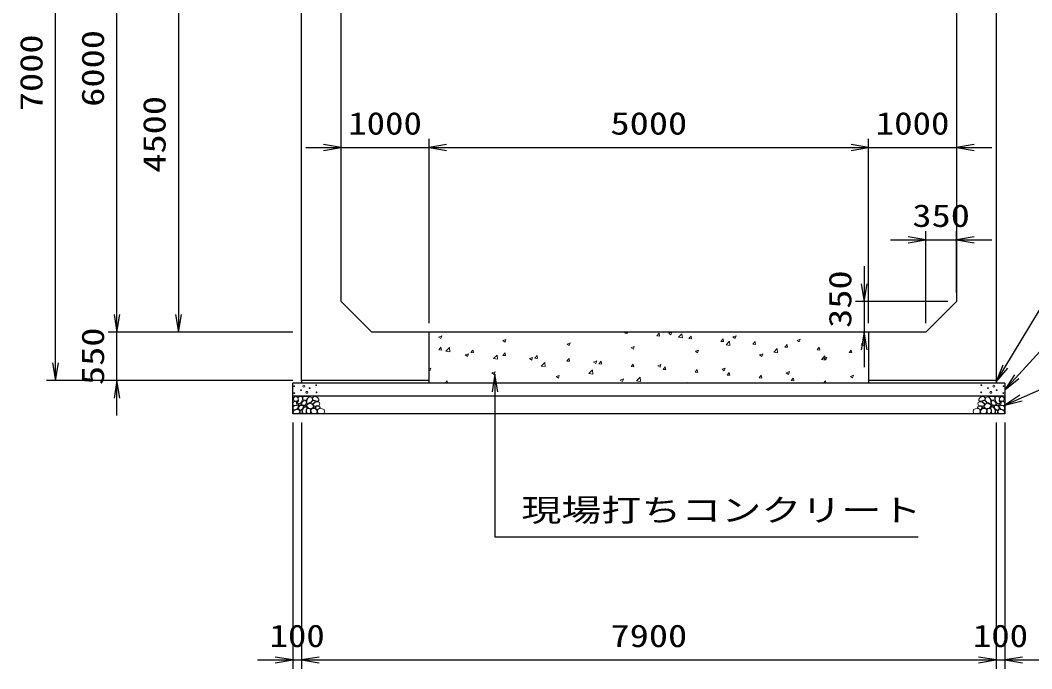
# Model space of a CAD drawing. Units: millimetres at full size. Extents: x 0 to 84100, y 0 to 59400.
# Drawn here: x 34900 to 46406, y 29120 to 36498 of the extents above; entities that cross this region are included whole.
import ezdxf
from ezdxf.enums import TextEntityAlignment as Align

# ---------------------------------------------------------------- set-up
doc = ezdxf.new("R2010")
doc.units = ezdxf.units.MM
for name, color, linetype, lineweight in [('D-DCR-HCHn', 4, 'Continuous', 9), ('D-STR-DIM', 7, 'Continuous', 25), ('D-STR-STRn', 1, 'Continuous', 25), ('D-STR-TXT', 7, 'Continuous', 25)]:
    doc.layers.add(name, color=color, linetype=linetype, lineweight=lineweight)
doc.styles.add('ＭＳ ゴシック', font='')
doc.styles.get('ＭＳ ゴシック').set_extended_font_data('MS Gothic')

# ---------------------------------------------------------------- blocks, each defined once
blk = doc.blocks.new('open_arrow')
at = {"color": 0, "linetype": 'Continuous', "lineweight": -2}
blk.add_lwpolyline([(7.5, 1.25), (0, 0), (7.5, -1.25)], dxfattribs=at)

msp = doc.modelspace()

# ---------------------------------------------------------------- linework, layer by layer
at = {"layer": 'D-DCR-HCHn'}
for p, q in [((39659.092, 32894.341), (39694.661, 32907.995)), ((39684.431, 32877.234), (39694.732, 32907.932)), ((41776.77, 32939.665), (41807.134, 32937.009)), ((41776.807, 32939.694), (41785.455, 32950)), ((41807.365, 32936.742), (41804.92, 32950)), ((42141.138, 32907.787), (42171.502, 32905.131)), ((42141.176, 32907.816), (42165.667, 32937.002)), ((42171.733, 32904.861), (42165.859, 32936.704)), ((42276.113, 32936.131), (42311.683, 32949.785)), ((42276.149, 32936.056), (42301.418, 32919.012)), ((42301.449, 32919.026), (42311.749, 32949.724)), ((42385.916, 32890.755), (42425.484, 32931.993)), ((42431.112, 32883.669), (42425.499, 32931.914)), ((43006.176, 32895.446), (43041.745, 32909.1)), ((43031.511, 32878.342), (43041.811, 32909.04)), ((39659.131, 32894.265), (39684.4, 32877.221)), ((40389.155, 32853.656), (40424.724, 32867.31)), ((40389.193, 32853.58), (40414.462, 32836.536)), ((40414.493, 32836.549), (40424.793, 32867.247)), ((41119.218, 32812.97), (41154.787, 32826.624)), ((41119.254, 32812.895), (41144.523, 32795.851)), ((41144.554, 32795.865), (41154.855, 32826.563)), ((42385.985, 32890.598), (42431.164, 32883.591)), ((42505.506, 32875.909), (42535.87, 32873.253)), ((42505.546, 32875.938), (42530.036, 32905.124)), ((42536.101, 32872.981), (42530.227, 32904.823)), ((42869.874, 32844.031), (42900.238, 32841.374)), ((42869.915, 32844.06), (42894.405, 32873.246)), ((42900.468, 32841.1), (42894.595, 32872.943)), ((42928.074, 32806.671), (42967.642, 32847.908)), ((42928.143, 32806.512), (42973.323, 32799.505)), ((42973.27, 32799.585), (42967.657, 32847.829)), ((43006.21, 32895.371), (43031.479, 32878.327)), ((43234.243, 32812.153), (43264.607, 32809.496)), ((43234.284, 32812.181), (43258.775, 32841.368)), ((43264.836, 32809.219), (43258.962, 32841.062)), ((43598.654, 32780.303), (43623.144, 32809.49)), ((43629.204, 32777.339), (43623.33, 32809.182)), ((43736.239, 32854.761), (43771.808, 32868.414)), ((43736.272, 32854.686), (43761.541, 32837.642)), ((43761.572, 32837.657), (43771.872, 32868.355)), ((44466.301, 32814.075), (44501.871, 32827.729)), ((44466.334, 32814.001), (44491.603, 32796.957)), ((44491.634, 32796.973), (44501.934, 32827.671)), ((39661.047, 32748.82), (39691.411, 32746.164)), ((39661.078, 32748.849), (39685.568, 32778.036)), ((39691.642, 32745.911), (39685.768, 32777.754)), ((39742.476, 32732.242), (39782.043, 32773.479)), ((39742.543, 32732.09), (39787.723, 32725.083)), ((39787.671, 32725.156), (39782.058, 32773.401)), ((39962.322, 32689.81), (39997.891, 32703.464)), ((39962.36, 32689.734), (39987.629, 32672.69)), ((39987.66, 32672.704), (39997.96, 32703.402)), ((40025.415, 32716.942), (40055.779, 32714.286)), ((40025.447, 32716.971), (40049.937, 32746.158)), ((40056.01, 32714.031), (40050.136, 32745.873)), ((40284.634, 32648.157), (40324.201, 32689.395)), ((40329.829, 32641.072), (40324.216, 32689.316)), ((40389.783, 32685.064), (40420.147, 32682.408)), ((40389.816, 32685.093), (40414.307, 32714.279)), ((40420.377, 32682.15), (40414.504, 32713.993)), ((40754.186, 32653.215), (40778.676, 32682.401)), ((40784.745, 32650.269), (40778.871, 32682.112)), ((41849.28, 32772.285), (41884.85, 32785.939)), ((41849.316, 32772.21), (41874.585, 32755.166)), ((41874.616, 32755.18), (41884.916, 32785.878)), ((42579.343, 32731.6), (42614.912, 32745.254)), ((42579.378, 32731.525), (42604.647, 32714.481)), ((42604.678, 32714.496), (42614.978, 32745.194)), ((43309.406, 32690.915), (43344.975, 32704.569)), ((43309.439, 32690.84), (43334.708, 32673.796)), ((43334.739, 32673.811), (43345.039, 32704.509)), ((43470.233, 32722.586), (43509.8, 32763.824)), ((43470.301, 32722.427), (43515.481, 32715.42)), ((43515.428, 32715.5), (43509.816, 32763.745)), ((43598.611, 32780.275), (43628.975, 32777.618)), ((43962.979, 32748.397), (43993.343, 32745.74)), ((43963.023, 32748.425), (43987.513, 32777.611)), ((43993.571, 32745.458), (43987.698, 32777.301)), ((44012.391, 32638.501), (44051.958, 32679.739)), ((44057.586, 32631.416), (44051.974, 32679.66)), ((44327.347, 32716.519), (44357.711, 32713.862)), ((44327.392, 32716.547), (44351.883, 32745.733)), ((44357.939, 32713.578), (44352.066, 32745.421)), ((40284.701, 32648.004), (40329.881, 32640.997)), ((40692.385, 32649.125), (40727.954, 32662.778)), ((40692.421, 32649.05), (40717.691, 32632.005)), ((40717.721, 32632.019), (40728.022, 32662.717)), ((40754.151, 32653.186), (40784.515, 32650.53)), ((40826.792, 32564.072), (40866.359, 32605.31)), ((40826.859, 32563.919), (40872.039, 32556.912)), ((40871.987, 32556.987), (40866.374, 32605.232)), ((41118.519, 32621.308), (41148.883, 32618.652)), ((41118.555, 32621.337), (41143.045, 32650.523)), ((41149.113, 32618.389), (41143.239, 32650.232)), ((41422.447, 32608.439), (41458.017, 32622.093)), ((41422.483, 32608.365), (41447.752, 32591.32)), ((41447.783, 32591.335), (41458.083, 32622.033)), ((41482.887, 32589.43), (41513.251, 32586.774)), ((41482.925, 32589.459), (41507.415, 32618.645)), ((41513.48, 32586.508), (41507.607, 32618.351)), ((41847.294, 32557.58), (41871.784, 32586.767)), ((41877.848, 32554.628), (41871.974, 32586.471)), ((42152.51, 32567.754), (42188.079, 32581.408)), ((42152.545, 32567.68), (42177.814, 32550.636)), ((42177.845, 32550.65), (42188.145, 32581.348)), ((44012.459, 32638.341), (44057.639, 32631.334)), ((44039.468, 32650.23), (44075.038, 32663.883)), ((44039.501, 32650.156), (44064.77, 32633.111)), ((44064.801, 32633.127), (44075.101, 32663.825)), ((39550, 32531.534), (39571.058, 32539.618)), ((39550, 32516.127), (39560.796, 32508.845)), ((39560.827, 32508.858), (39571.127, 32539.556)), ((40265.552, 32485.279), (40301.121, 32498.933)), ((40265.589, 32485.204), (40290.858, 32468.16)), ((40290.888, 32468.174), (40301.189, 32498.872)), ((40995.614, 32444.594), (41031.184, 32458.247)), ((41020.95, 32427.489), (41031.25, 32458.187)), ((41368.95, 32479.988), (41408.517, 32521.225)), ((41369.017, 32479.833), (41414.197, 32472.826)), ((41414.145, 32472.903), (41408.533, 32521.147)), ((41847.256, 32557.552), (41877.62, 32554.895)), ((42211.624, 32525.674), (42241.988, 32523.017)), ((42211.663, 32525.702), (42236.153, 32554.889)), ((42242.216, 32522.747), (42236.342, 32554.59)), ((42575.992, 32493.796), (42606.356, 32491.139)), ((42576.033, 32493.824), (42600.523, 32523.01)), ((42606.583, 32490.867), (42600.71, 32522.709)), ((42882.573, 32527.069), (42918.142, 32540.723)), ((42882.606, 32526.995), (42907.875, 32509.951)), ((42907.906, 32509.966), (42918.206, 32540.664)), ((42940.36, 32461.918), (42970.724, 32459.261)), ((42940.402, 32461.946), (42964.892, 32491.132)), ((42970.951, 32458.986), (42965.077, 32490.829)), ((43304.771, 32430.068), (43329.261, 32459.254)), ((43335.319, 32427.106), (43329.445, 32458.948)), ((43612.635, 32486.384), (43648.205, 32500.038)), ((43612.668, 32486.31), (43637.937, 32469.266)), ((43637.968, 32469.281), (43648.268, 32499.979)), ((44342.698, 32445.699), (44378.268, 32459.352)), ((44368.029, 32428.597), (44378.33, 32459.295)), ((39734.304, 32370), (39756.055, 32395.922)), ((39760.981, 32370), (39756.251, 32395.64)), ((40995.65, 32444.519), (41020.919, 32427.475)), ((41725.677, 32403.908), (41761.246, 32417.562)), ((41725.712, 32403.834), (41750.981, 32386.79)), ((41751.012, 32386.805), (41761.312, 32417.503)), ((41911.108, 32395.903), (41950.675, 32437.141)), ((41911.175, 32395.748), (41956.355, 32388.741)), ((41956.303, 32388.818), (41950.691, 32437.063)), ((42473.394, 32370), (42491.309, 32376.877)), ((42489.086, 32370), (42491.374, 32376.818)), ((43304.728, 32430.04), (43335.092, 32427.383)), ((43669.096, 32398.162), (43699.46, 32395.505)), ((43669.141, 32398.19), (43693.631, 32427.376)), ((43699.686, 32395.225), (43693.813, 32427.068)), ((44036.605, 32370), (44058, 32395.498)), ((44062.826, 32370), (44058.181, 32395.187)), ((44342.73, 32445.625), (44367.999, 32428.581))]:
    msp.add_line(p, q, dxfattribs=at)
for points in [[(38143.432, 32218.547), (38126.093, 32216.446), (38114.258, 32208.701), (38114.626, 32189.819), (38120.514, 32176.087), (38135.025, 32176.185), (38155.107, 32179.153), (38164.799, 32193.689), (38174.082, 32203.492), (38176.884, 32214.345), (38164.099, 32218.547), (38143.082, 32218.547)], [(45956.568, 32218.547), (45973.907, 32216.446), (45985.742, 32208.701), (45985.374, 32189.819), (45979.486, 32176.087), (45964.975, 32176.185), (45944.893, 32179.153), (45935.201, 32193.689), (45925.918, 32203.492), (45923.116, 32214.345), (45935.901, 32218.547), (45956.918, 32218.547)]]:
    msp.add_lwpolyline(points, dxfattribs=at)
for points in [[(38232.012, 32179.601), (38225.964, 32185.086), (38224.897, 32190.792), (38228.414, 32203.305), (38238.71, 32217.61), (38261.004, 32216.105), (38282.571, 32205.811), (38297.195, 32185.597), (38295.021, 32172.456), (38288.02, 32165.716), (38276.769, 32163.215), (38260.511, 32167.483), (38239.289, 32174.481)], [(45867.988, 32179.601), (45874.036, 32185.086), (45875.103, 32190.792), (45871.586, 32203.305), (45861.29, 32217.61), (45838.996, 32216.105), (45817.429, 32205.811), (45802.805, 32185.597), (45804.979, 32172.456), (45811.98, 32165.716), (45823.231, 32163.215), (45839.489, 32167.483), (45860.711, 32174.481)], [(38007.281, 32153.808), (38000.346, 32133.005), (38009.592, 32119.136), (38032.707, 32116.824), (38048.488, 32123.599), (38041.952, 32139.939), (38046.575, 32149.185), (38037.33, 32158.431), (38023.461, 32163.053)], [(38051.155, 32077.009), (38068.277, 32102.692), (38066.137, 32109.112), (38042.594, 32115.533), (38021.192, 32113.393), (38006.21, 32100.551), (38004.07, 32085.57), (38006.21, 32070.588), (38023.332, 32066.308)], [(38051.198, 32211.594), (38030.395, 32216.217), (38011.904, 32206.971), (38009.592, 32186.168), (38014.215, 32169.988), (38037.33, 32163.053), (38053.51, 32163.053), (38060.444, 32174.611), (38060.444, 32200.037)], [(38069.69, 32213.906), (38062.756, 32193.102), (38065.067, 32169.988), (38048.887, 32144.562), (38069.69, 32133.005), (38092.805, 32144.562), (38106.673, 32163.053), (38111.296, 32193.102), (38106.673, 32209.283), (38092.805, 32216.217)], [(38074.313, 32133.005), (38062.756, 32123.759), (38067.379, 32116.824), (38083.559, 32116.824), (38090.493, 32119.136), (38095.116, 32128.382), (38088.182, 32135.316)], [(38111.082, 32077.009), (38121.783, 32102.692), (38113.222, 32113.393), (38087.539, 32113.393), (38076.838, 32109.112), (38066.137, 32094.131), (38066.137, 32081.289), (38076.838, 32064.167), (38089.679, 32062.027)], [(38108.985, 32158.431), (38097.427, 32130.693), (38106.673, 32119.136), (38134.411, 32119.136), (38145.968, 32123.759), (38157.525, 32139.939), (38157.525, 32153.808), (38145.968, 32172.299), (38132.099, 32174.611)], [(38143.185, 32100.551), (38153.886, 32109.112), (38149.606, 32115.533), (38134.624, 32115.533), (38128.204, 32113.393), (38123.923, 32104.832), (38130.344, 32098.411)], [(38213.203, 32079.532), (38177.829, 32086.129), (38162.782, 32098.266), (38158.03, 32117.263), (38172.713, 32131.629), (38201.323, 32139.69), (38222.97, 32126.761), (38236.961, 32109.347), (38233.002, 32091.67)], [(38173.447, 32136.214), (38160.689, 32140.569), (38159.425, 32168.678), (38172.512, 32197.359), (38189.448, 32213.536), (38221.403, 32207.032), (38224.133, 32171.913), (38213.816, 32159.876), (38185.739, 32144.301)], [(38204.798, 32145.711), (38206.454, 32139.566), (38212.011, 32135.193), (38224.19, 32133.302), (38235.305, 32139.802), (38245.592, 32149.138), (38254.858, 32157.333), (38254.635, 32163.462), (38248.736, 32168.875), (38234.203, 32170.356), (38221.47, 32164.383), (38212.011, 32155.165), (38207.281, 32150.556)], [(38293.372, 32111.832), (38298.688, 32116.874), (38305.476, 32125.68), (38307.145, 32133.275), (38303.144, 32147.685), (38289.088, 32158.67), (38268.907, 32157.89), (38241.698, 32143.001), (38232.086, 32130.757), (38235.152, 32116.784), (38244.778, 32110.04), (38253.599, 32109.145), (38267.363, 32109.524), (38280.808, 32111.002)], [(38249.971, 32085.265), (38254.183, 32088.446), (38257.686, 32093.505), (38257.81, 32100.431), (38253.414, 32106.067), (38245.769, 32107.977), (38239.356, 32106.179), (38237.704, 32100.442), (38236.896, 32094.835), (38237.881, 32087.456), (38243.975, 32084.127)], [(38277.597, 32070.331), (38267.895, 32075.079), (38260.89, 32083.822), (38260.719, 32095.084), (38264.942, 32105.627), (38280.189, 32107.625), (38295.054, 32108.018), (38309.481, 32102.512), (38311.849, 32093.273), (38299.54, 32082.195), (38284.555, 32073.15)], [(45822.403, 32070.331), (45832.105, 32075.079), (45839.11, 32083.822), (45839.281, 32095.084), (45835.058, 32105.627), (45819.811, 32107.625), (45804.946, 32108.018), (45790.519, 32102.512), (45788.151, 32093.273), (45800.46, 32082.195), (45815.445, 32073.15)], [(45806.628, 32111.832), (45801.312, 32116.874), (45794.524, 32125.68), (45792.855, 32133.275), (45796.856, 32147.685), (45810.912, 32158.67), (45831.093, 32157.89), (45858.302, 32143.001), (45867.914, 32130.757), (45864.848, 32116.784), (45855.222, 32110.04), (45846.401, 32109.145), (45832.637, 32109.524), (45819.192, 32111.002)], [(45850.029, 32085.265), (45845.817, 32088.446), (45842.314, 32093.505), (45842.19, 32100.431), (45846.586, 32106.067), (45854.231, 32107.977), (45860.644, 32106.179), (45862.296, 32100.442), (45863.104, 32094.835), (45862.119, 32087.456), (45856.025, 32084.127)], [(45895.202, 32145.711), (45893.546, 32139.566), (45887.989, 32135.193), (45875.81, 32133.302), (45864.695, 32139.802), (45854.408, 32149.138), (45845.142, 32157.333), (45845.365, 32163.462), (45851.264, 32168.875), (45865.797, 32170.356), (45878.53, 32164.383), (45887.989, 32155.165), (45892.719, 32150.556)], [(45886.797, 32079.532), (45922.171, 32086.129), (45937.218, 32098.266), (45941.97, 32117.263), (45927.287, 32131.629), (45898.677, 32139.69), (45877.03, 32126.761), (45863.039, 32109.347), (45866.998, 32091.67)], [(45926.553, 32136.214), (45939.311, 32140.569), (45940.575, 32168.678), (45927.488, 32197.359), (45910.552, 32213.536), (45878.597, 32207.032), (45875.867, 32171.913), (45886.184, 32159.876), (45914.261, 32144.301)], [(45991.015, 32158.431), (46002.573, 32130.693), (45993.327, 32119.136), (45965.589, 32119.136), (45954.032, 32123.759), (45942.475, 32139.939), (45942.475, 32153.808), (45954.032, 32172.299), (45967.901, 32174.611)], [(45956.815, 32100.551), (45946.114, 32109.112), (45950.394, 32115.533), (45965.376, 32115.533), (45971.796, 32113.393), (45976.077, 32104.832), (45969.656, 32098.411)], [(45988.918, 32077.009), (45978.217, 32102.692), (45986.778, 32113.393), (46012.461, 32113.393), (46023.162, 32109.112), (46033.863, 32094.131), (46033.863, 32081.289), (46023.162, 32064.167), (46010.321, 32062.027)], [(46030.31, 32213.906), (46037.244, 32193.102), (46034.933, 32169.988), (46051.113, 32144.562), (46030.31, 32133.005), (46007.195, 32144.562), (45993.327, 32163.053), (45988.704, 32193.102), (45993.327, 32209.283), (46007.195, 32216.217)], [(46025.687, 32133.005), (46037.244, 32123.759), (46032.621, 32116.824), (46016.441, 32116.824), (46009.507, 32119.136), (46004.884, 32128.382), (46011.818, 32135.316)], [(46048.845, 32077.009), (46031.723, 32102.692), (46033.863, 32109.112), (46057.406, 32115.533), (46078.808, 32113.393), (46093.79, 32100.551), (46095.93, 32085.57), (46093.79, 32070.588), (46076.668, 32066.308)], [(46048.802, 32211.594), (46069.605, 32216.217), (46088.096, 32206.971), (46090.408, 32186.168), (46085.785, 32169.988), (46062.67, 32163.053), (46046.49, 32163.053), (46039.556, 32174.611), (46039.556, 32200.037)], [(46092.719, 32153.808), (46099.654, 32133.005), (46090.408, 32119.136), (46067.293, 32116.824), (46051.512, 32123.599), (46058.048, 32139.939), (46053.425, 32149.185), (46062.67, 32158.431), (46076.539, 32163.053)], [(38059.716, 32023.503), (38074.698, 32029.924), (38078.978, 32051.326), (38070.417, 32066.308), (38055.435, 32070.588), (38036.173, 32068.448), (38014.771, 32059.887), (38004.07, 32047.045), (38004.07, 32032.064), (38010.49, 32023.503), (38036.173, 32025.643)], [(38106.801, 32029.924), (38106.801, 32055.606), (38096.1, 32062.027), (38085.399, 32055.606), (38083.259, 32040.625), (38085.399, 32027.783), (38100.381, 32023.503)], [(38147.466, 32025.643), (38153.886, 32044.905), (38151.746, 32066.308), (38166.728, 32089.85), (38147.466, 32100.551), (38126.063, 32089.85), (38113.222, 32072.728), (38108.941, 32044.905), (38113.222, 32029.924), (38126.063, 32023.503)], [(38164.588, 32027.783), (38183.85, 32023.503), (38200.972, 32032.064), (38203.112, 32051.326), (38200.968, 32074.878), (38177.429, 32082.327), (38162.447, 32078.603), (38156.027, 32062.027), (38156.027, 32038.484)], [(38212.352, 32073.637), (38227.306, 32082.556), (38253.44, 32082.292), (38274.93, 32063.525), (38278.643, 32034.899), (38264.853, 32024.245), (38228.098, 32021.871), (38211.731, 32031.633), (38207.172, 32054.06)], [(38309.972, 32022.493), (38294.837, 32024.274), (38284.866, 32029.787), (38280.835, 32042.722), (38280.945, 32054.963), (38290.172, 32071.678), (38308.242, 32082.822), (38335.731, 32078.403), (38357.453, 32070.334), (38362.643, 32046.125), (38358.03, 32028.257), (38336.884, 32022.877)], [(45790.028, 32022.493), (45805.163, 32024.274), (45815.134, 32029.787), (45819.165, 32042.722), (45819.055, 32054.963), (45809.828, 32071.678), (45791.758, 32082.822), (45764.269, 32078.403), (45742.547, 32070.334), (45737.357, 32046.125), (45741.97, 32028.257), (45763.116, 32022.877)], [(45887.648, 32073.637), (45872.694, 32082.556), (45846.56, 32082.292), (45825.07, 32063.525), (45821.357, 32034.899), (45835.147, 32024.245), (45871.902, 32021.871), (45888.269, 32031.633), (45892.828, 32054.06)], [(45935.412, 32027.783), (45916.15, 32023.503), (45899.028, 32032.064), (45896.888, 32051.326), (45899.032, 32074.878), (45922.571, 32082.327), (45937.553, 32078.603), (45943.973, 32062.027), (45943.973, 32038.484)], [(45952.534, 32025.643), (45946.114, 32044.905), (45948.254, 32066.308), (45933.272, 32089.85), (45952.534, 32100.551), (45973.937, 32089.85), (45986.778, 32072.728), (45991.059, 32044.905), (45986.778, 32029.924), (45973.937, 32023.503)], [(45993.199, 32029.924), (45993.199, 32055.606), (46003.9, 32062.027), (46014.601, 32055.606), (46016.741, 32040.625), (46014.601, 32027.783), (45999.619, 32023.503)], [(46040.284, 32023.503), (46025.302, 32029.924), (46021.022, 32051.326), (46029.583, 32066.308), (46044.565, 32070.588), (46063.827, 32068.448), (46085.229, 32059.887), (46095.93, 32047.045), (46095.93, 32032.064), (46089.51, 32023.503), (46063.827, 32025.643)]]:
    msp.add_lwpolyline(points, close=True, dxfattribs=at)
for centre, radius in [((38016.091, 32336.145), 4.5), ((38125.004, 32336.145), 11.25), ((38267.197, 32345.221), 4.5), ((45832.803, 32345.221), 4.5), ((45974.996, 32336.145), 11.25), ((46083.909, 32336.145), 4.5), ((38017.803, 32255.879), 4.5), ((38093.437, 32288.641), 4.5), ((38159.996, 32264.955), 11.25), ((38191.563, 32312.459), 4.5), ((38268.909, 32264.955), 4.5), ((45831.091, 32264.955), 4.5), ((45908.437, 32312.459), 4.5), ((45940.004, 32264.955), 11.25), ((46006.563, 32288.641), 4.5), ((46082.197, 32255.879), 4.5)]:
    msp.add_circle(centre, radius, dxfattribs=at)
at = {"layer": 'D-STR-DIM'}
for p, q in [((35300, 32400), (35300, 39400)), ((36000, 32950), (36000, 38950)), ((36700, 37450), (36700, 32950)), ((39550, 33050), (39550, 35150)), ((39550, 33050), (39550, 35150)), ((44550, 33050), (44550, 35150)), ((44550, 33050), (44550, 35150)), ((38150, 35050), (39950, 35050)), ((39550, 35050), (44550, 35050)), ((44150, 35050), (45950, 35050)), ((45200, 33050), (45200, 34100)), ((45550, 33400), (45550, 34100)), ((44800, 34000), (45950, 34000)), ((44500, 33700), (44500, 32550)), ((36000, 32000), (36000, 33350)), ((45450, 33300), (44400, 33300)), ((38000, 32950), (35900, 32950)), ((38000, 32950), (35900, 32950)), ((38000, 32950), (36600, 32950)), ((45100, 32950), (44400, 32950)), ((38000, 32400), (35200, 32400)), ((38000, 32400), (35900, 32400)), ((38000, 31920), (38000, 29120)), ((38100, 31920), (38100, 29120)), ((38100, 31920), (38100, 29120)), ((46000, 31920), (46000, 29120)), ((46000, 31920), (46000, 29120)), ((46100, 31920), (46100, 29120)), ((37600, 29220), (38500, 29220)), ((38100, 29220), (46000, 29220)), ((45600, 29220), (46500, 29220))]:
    msp.add_line(p, q, dxfattribs=at)
at = {"layer": 'D-STR-STRn'}
for p, q in [((38100, 32400), (38100, 39400)), ((46000, 39400), (46000, 32400)), ((38550, 33300), (38550, 38600)), ((45550, 38600), (45550, 33300)), ((38900, 32950), (38550, 33300)), ((45550, 33300), (45200, 32950)), ((45200, 32950), (38900, 32950)), ((39550, 32370), (39550, 32950)), ((44550, 32950), (44550, 32370)), ((46100, 32370), (38000, 32370)), ((38000, 32020), (38000, 32370)), ((39550, 32400), (38100, 32400)), ((38100, 32400), (38100, 32370)), ((46000, 32400), (44550, 32400)), ((46000, 32400), (46000, 32370)), ((46100, 32370), (46100, 32020)), ((46100, 32220), (38000, 32220)), ((46100, 32020), (38000, 32020))]:
    msp.add_line(p, q, dxfattribs=at)
at = {"layer": 'D-STR-TXT'}
for points in [[(46000, 32385), (46900, 33870), (47100, 33870), (52167.513, 33870)], [(46100, 32295), (46900, 33170), (47100, 33170), (50803.046, 33170)], [(40300, 32470), (40300, 30620), (40500, 30620), (45112.69, 30620)], [(46100, 32120), (46900, 32470), (47100, 32470), (48429.442, 32470)]]:
    msp.add_lwpolyline(points, dxfattribs=at)

# ---------------------------------------------------------------- block references
at = {"layer": 'D-STR-DIM', "xscale": 26.7, "yscale": 26.7}
for p, rotation in [((38550, 35050), 180), ((44550, 35050), 180), ((44550, 35050), 180), ((45200, 34000), 180), ((44500, 33300), 90), ((36000, 32950), 90), ((36000, 32950), 90), ((36700, 32950), 90), ((44500, 32950), 270), ((35300, 32400), 90), ((36000, 32400), 270), ((38000, 29220), 180), ((46000, 29220), 180), ((46000, 29220), 180)]:
    msp.add_blockref('open_arrow', p, dxfattribs=dict(at, rotation=rotation))
for p in [(39550, 35050), (39550, 35050), (45550, 35050), (45550, 34000), (38100, 29220), (38100, 29220), (46100, 29220)]:
    msp.add_blockref('open_arrow', p, dxfattribs=at)
at = {"layer": 'D-STR-TXT', "xscale": 26.7, "yscale": 26.7}
for p, rotation in [((46000, 32385), 58.8), ((40300, 32470), 270), ((46100, 32295), 47.6), ((46100, 32120), 23.6)]:
    msp.add_blockref('open_arrow', p, dxfattribs=dict(at, rotation=rotation))

# ---------------------------------------------------------------- texts
at = {"layer": 'D-STR-DIM', "style": 'ＭＳ ゴシック', "width": 1.25}
for s, p in [('6000', (35725, 35950)), ('7000', (35025, 35900)), ('4500', (36425, 35200)), ('350', (44225, 33325)), ('550', (35725, 32675))]:
    msp.add_text(s, height=256.6, rotation=90, dxfattribs=at).set_placement(p, align=Align.MIDDLE_CENTER)
at = {"layer": 'D-STR-DIM', "style": 'ＭＳ ゴシック'}
for s, width, p in [('1000', 1.2, (39050, 35325)), ('5000', 1.25, (42050, 35325)), ('1000', 1.2, (45050, 35325)), ('350', 1.25, (45375, 34275)), ('100', 1.2, (38050, 29495)), ('7900', 1.25, (42050, 29495)), ('100', 1.2, (46050, 29495))]:
    msp.add_text(s, height=256.6, dxfattribs=dict(at, width=width)).set_placement(p, align=Align.MIDDLE_CENTER)
at = {"layer": 'D-STR-TXT', "style": 'ＭＳ ゴシック', "width": 1.3}
msp.add_text('現場打ちコンクリート', height=256.6, dxfattribs=at).set_placement((40600, 30720), align=Align.BOTTOM_LEFT)

doc.saveas('drawing.dxf')
